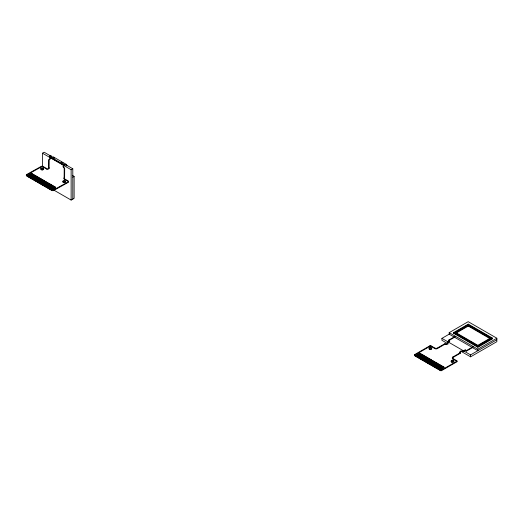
<?xml version="1.0" encoding="UTF-8"?>
<svg xmlns="http://www.w3.org/2000/svg" width="523" height="523" viewBox="0 0 523 523"><rect width="100%" height="100%" fill="white"/><g stroke="black" fill="none" stroke-linecap="round" stroke-linejoin="round"><path stroke-width="0.78" d="M48.619 168.158L48.691 159.835L49.169 159.567L49.097 167.883M64.146 176.866L64.211 168.798L64.689 168.53L64.617 176.846M31.55 173.342L27.255 175.735L27.242 176.29L31.543 173.898L31.55 173.342L32.387 173.819L32.374 174.381L28.079 176.774L28.085 176.212L32.387 173.819M33.099 174.237L28.804 176.63L28.798 177.186L33.093 174.793L33.099 174.237L33.936 174.715L33.93 175.277L29.628 177.67L29.641 177.114L33.936 174.715M34.655 175.133L30.354 177.526L30.347 178.082L34.642 175.689L34.655 175.133L35.492 175.617L35.479 176.173L31.184 178.565L31.19 178.01L35.492 175.617M36.205 176.029L31.91 178.421L31.896 178.977L36.198 176.584L36.205 176.029L37.041 176.513L37.035 177.068L32.733 179.461L32.746 178.905L37.041 176.513M37.761 176.924L33.459 179.317L33.452 179.873L37.748 177.48L37.761 176.924L38.591 177.408L38.584 177.964L34.289 180.357L34.296 179.801L38.591 177.408M39.31 177.82L35.015 180.213L35.002 180.768L39.303 178.376L39.31 177.82L40.147 178.304L40.134 178.859L35.839 181.252L35.845 180.696L40.147 178.304M40.859 178.716L36.564 181.108L36.558 181.664L40.853 179.271L40.859 178.716L41.696 179.199L41.69 179.755L37.395 182.148L37.401 181.592L41.696 179.199M42.415 179.611L38.114 182.004L38.107 182.56L42.402 180.167L42.415 179.611L43.252 180.095L43.239 180.651L38.944 183.043L38.95 182.488L43.252 180.095M43.965 180.507L39.67 182.9L39.663 183.455L43.958 181.063L43.965 180.507L44.801 180.991L44.795 181.546L40.493 183.939L40.506 183.383L44.801 180.991M45.521 181.403L41.219 183.795L41.212 184.351L45.508 181.958L45.521 181.403L46.351 181.886L46.344 182.442L42.049 184.835L42.056 184.279L46.351 181.886M46.58 169.04L46.593 168.484L42.592 166.177L42.585 166.732L46.58 169.04A1.687 0.961 0.9 0 0 47.776 169.341M47.07 182.298L42.775 184.691L42.762 185.247L47.063 182.854L47.07 182.298L47.907 182.782L47.9 183.338L43.599 185.73L43.612 185.175L47.907 182.782M48.619 183.194L44.324 185.587L44.318 186.149L48.613 183.75L48.619 183.194L49.456 183.678L49.45 184.233L45.155 186.626L45.161 186.07L49.456 183.678M50.175 184.089L45.874 186.482L45.867 187.044L50.169 184.652L50.175 184.089L51.012 184.573L50.999 185.129L46.704 187.522L46.71 186.966L51.012 184.573M51.725 184.992L47.43 187.384L47.423 187.94L51.718 185.547L51.725 184.992L52.562 185.469L52.555 186.025L48.253 188.417L48.266 187.862L52.562 185.469M53.281 185.887L48.979 188.28L48.972 188.836L53.268 186.443L53.281 185.887L54.117 186.365L54.104 186.92L49.809 189.319L49.816 188.757L54.117 186.365M54.83 186.783L50.535 189.176L50.522 189.731L54.823 187.339L54.83 186.783L55.667 187.26L55.66 187.822L51.359 190.215L51.372 189.659L55.667 187.26M64.499 178.827L68.5 181.135L68.493 182.233L53.209 190.738L53.222 190.182L68.5 181.677L64.492 179.382L64.499 178.827A1.687 0.968 0.4 0 1 64.002 178.14M66.715 165.614L66.715 166.013M49.744 157.789L49.947 156.037M64.767 165.163L64.787 164.608M50.045 156.161L50.071 155.606M65.565 165.124L65.591 164.568M66.238 165.242L66.244 165.196A2.373 1.366 -60 0 0 66.231 165.458L66.238 165.621M64.133 177.343L64.081 177.702M64.041 164.791L49.973 156.567M64.388 177.912L64.061 178.474M42.474 166.765L42.474 153.2L44.148 152.232L51.136 156.266M42.474 153.2L71.128 169.74L72.802 168.779L72.802 199.106M72.802 177.16L74.116 176.401L74.116 198.348L71.128 200.074L53.66 189.986M449.192 332.648L477.845 349.194L477.845 350.711L449.192 334.164L449.192 332.648L468.196 321.678L496.85 338.218L496.85 341.669L470.582 356.83L460.802 351.181M448.218 343.918L441.928 340.29L441.928 338.355L449.532 333.968M414.647 355.692L414.647 354.594L429.932 345.768A0.673 0.392 0 0 1 430.887 345.768L434.888 348.076A1.687 0.974 0 0 0 437.274 348.076L444.504 343.899A0.673 0.392 0 0 1 445.308 343.833A1.687 0.974 0 0 0 447.302 343.663A1.687 0.974 0 0 0 447.596 342.513A0.673 0.392 0 0 1 447.708 342.049L449.688 340.911L449.688 341.46L447.708 342.604A0.673 0.392 0 0 0 447.596 343.062A1.687 0.974 0 0 1 447.302 344.219A1.687 0.974 0 0 1 445.308 344.382A0.673 0.392 0 0 0 444.504 344.454L437.274 348.632A1.687 0.974 0 0 1 434.888 348.632L430.887 346.318A0.673 0.392 0 0 0 429.932 346.318L414.647 355.143A0.673 0.392 0 0 0 414.647 355.692L440.556 370.65A0.673 0.392 0 0 0 441.51 370.65L456.795 361.831L456.795 360.726L452.794 358.418A1.687 0.974 0 0 1 452.794 357.039L460.031 352.862A0.673 0.392 0 0 0 460.142 352.404A1.687 0.974 0 0 1 460.436 351.247A1.687 0.974 0 0 1 462.43 351.077A0.673 0.392 0 0 0 463.234 351.011L465.209 349.867L466.405 350.56L473.119 346.684M453.506 332.648L468.262 324.129L492.607 338.185L492.607 338.734L477.852 347.252L453.506 333.197L453.506 332.648L477.852 346.703L492.607 338.185M453.506 333.197L468.262 324.678L492.607 338.734M419.845 353.175L415.543 355.66L415.543 356.209L419.845 353.731L420.675 354.215L420.675 353.659L419.845 353.175L419.845 353.731M455.893 332.648L468.262 325.502L490.221 338.185L490.221 338.734L477.852 345.873L455.893 333.197L455.893 332.648L477.852 345.324L490.221 338.185M455.893 333.197L468.262 326.058L490.221 338.734M420.675 353.659L416.38 356.143L416.38 356.693L420.675 354.215M421.394 354.071L417.099 356.555L417.099 357.104L421.394 354.627L422.231 355.11L422.231 354.555L421.394 354.071L421.394 354.627M422.231 354.555L417.929 357.039L417.929 357.588L422.231 355.11M422.944 354.973L418.648 357.451L418.648 358L422.944 355.522L423.78 356.006L423.78 355.45L422.944 354.973L422.944 355.522M449.688 341.46L448.499 340.774L448.499 340.218L455.213 336.341M448.499 340.774L455.213 336.89M423.78 355.45L419.485 357.935L419.485 358.484L423.78 356.006M424.499 355.869L420.198 358.347L420.198 358.902L424.499 356.418L425.336 356.902L425.336 356.346L424.499 355.869L424.499 356.418M425.336 356.346L421.035 358.83L421.035 359.379L425.336 356.902M426.049 356.764L421.754 359.242L421.754 359.798L426.049 357.314L426.886 357.797L426.886 357.242L426.049 356.764L426.049 357.314M426.886 357.242L422.591 359.726L422.591 360.275L426.886 357.797M427.605 357.66L423.303 360.138L423.303 360.693L427.605 358.209L428.442 358.693L428.442 358.144L427.605 357.66L427.605 358.209M428.442 358.144L424.14 360.622L424.14 361.171L428.442 358.693M429.154 358.556L424.859 361.033L424.859 361.589L429.154 359.105L429.991 359.589L429.991 359.04L429.154 358.556L429.154 359.105M429.991 359.04L425.689 361.517L425.689 362.073L429.991 359.589M430.71 359.451L426.408 361.929L426.408 362.485L430.71 360.001L431.54 360.484L431.54 359.935L430.71 359.451L430.71 360.001M431.54 359.935L427.245 362.413L427.245 362.969L431.54 360.484M432.26 360.347L427.958 362.831L427.958 363.38L432.26 360.896L433.096 361.38L433.096 360.831L432.26 360.347L432.26 360.896M433.096 360.831L428.795 363.308L428.795 363.864L433.096 361.38M433.809 361.243L429.514 363.727L429.514 364.276L433.809 361.792L434.646 362.276L434.646 361.726L433.809 361.243L433.809 361.792M434.646 361.726L430.351 364.204L430.351 364.76L434.646 362.276M435.365 362.138L431.063 364.623L431.063 365.172L435.365 362.687L436.202 363.171L436.202 362.622L435.365 362.138L435.365 362.687M436.202 362.622L431.9 365.1L431.9 365.655L436.202 363.171M436.914 363.034L432.619 365.518L432.619 366.067L436.914 363.59L437.751 364.067L437.751 363.518L436.914 363.034L436.914 363.59M437.751 363.518L433.456 366.002L433.456 366.551L437.751 364.067M438.47 363.93L434.168 366.414L434.168 366.963L438.47 364.485L439.3 364.962L439.3 364.413L438.47 363.93L438.47 364.485M439.3 364.413L435.005 366.898L435.005 367.447L439.3 364.962M440.02 364.825L435.724 367.309L435.724 367.859L440.02 365.381L440.856 365.858L440.856 365.309L440.02 364.825L440.02 365.381M456.795 361.831A0.673 0.392 0 0 0 456.795 361.275L452.794 358.968A1.687 0.974 0 0 1 452.794 357.588L460.031 353.411A0.673 0.392 0 0 0 460.142 352.953A1.687 0.974 0 0 1 460.436 351.802A1.687 0.974 0 0 1 462.43 351.633A0.673 0.392 0 0 0 463.234 351.567L465.209 350.423L466.405 351.11L473.119 347.233M440.856 365.309L436.555 367.793L436.555 368.342L440.856 365.858M441.569 365.721L437.274 368.205L437.274 368.754L441.569 366.277L442.406 366.76L442.406 366.205L441.569 365.721L441.569 366.277M442.406 366.205L438.111 368.689L438.111 369.238L442.406 366.76M443.125 366.616L438.823 369.101L438.823 369.65L443.125 367.172L443.962 367.656L443.962 367.1L443.125 366.616L443.125 367.172M443.962 367.1L439.66 369.584L439.66 370.134L443.962 367.656M414.647 354.594A0.673 0.392 0 0 0 414.647 355.143L440.556 370.101A0.673 0.392 0 0 0 441.51 370.101L456.795 361.275A0.673 0.392 0 0 0 456.795 360.726M477.845 349.194L496.85 338.218M441.928 338.355L470.582 354.901L496.85 339.734M48.619 168.229L49.097 167.961M64.139 177.192L64.617 176.918M26.346 175.231L41.624 166.719L41.637 166.164L26.359 174.675L26.346 175.774L52.254 190.732L52.267 190.176L26.359 175.218M64.211 165.098L64.231 165.098A1.229 1.17 62.5 0 1 64.473 165.118M448.499 340.218L449.688 340.911M53.13 156.776L66.401 164.444M51.417 156.429L54.634 158.286M61.296 162.137L63.414 163.359M64.826 164.17L72.802 168.779M63.871 165.209L50.201 157.508M72.717 175.597L74.116 176.401M31.543 173.898L32.374 174.381M33.093 174.793L33.93 175.277M34.642 175.689L35.479 176.173M36.198 176.584L37.035 177.068M37.748 177.48L38.584 177.964M39.303 178.376L40.134 178.859M40.853 179.271L41.69 179.755M42.402 180.167L43.239 180.651M43.958 181.063L44.795 181.546M45.508 181.958L46.344 182.442M47.063 182.854L47.9 183.338M48.613 183.75L49.45 184.233M50.169 184.652L50.999 185.129M51.718 185.547L52.555 186.025M53.268 186.443L54.104 186.92M54.823 187.339L55.66 187.822M66.702 165.261L66.709 165.281A0.981 0.569 -60 0 1 66.709 164.941M49.986 156.521L50.012 156.75A1.491 0.863 60 0 0 50.084 157.083M477.852 345.324L477.852 345.873M477.852 346.703L477.852 347.252M470.582 354.901L470.582 356.83M468.262 324.129L468.262 324.678M468.262 325.502L468.262 326.058M466.405 350.56L466.405 351.11M465.209 349.867L465.209 350.423M463.234 351.011L463.234 351.567M462.43 351.077L462.43 351.633M460.142 352.404L460.142 352.953M460.031 352.862L460.031 353.411M452.794 357.039L452.794 357.588M452.794 358.418L452.794 358.968M447.708 342.049L447.708 342.604M447.596 342.513L447.596 343.062M445.308 343.833L445.308 344.382M444.504 343.899L444.504 344.454M441.51 370.101L441.51 370.65M440.556 370.101L440.556 370.65M437.274 348.076L437.274 348.632M434.888 348.076L434.888 348.632M430.887 345.768L430.887 346.318M429.932 345.768L429.932 346.318M71.128 169.74L71.128 200.074M42.474 168.367L42.474 169.962M50.162 156.665A0.909 0.373 -82.1 0 1 50.267 156.723M66.068 164.765A0.771 0.445 -60 0 1 66.375 165.111M65.963 164.294A2.36 1.36 -60 0 1 66.774 165.53M50.548 155.802A0.771 0.445 -60 0 1 50.836 156.031M50.443 155.331A2.38 1.373 -60 0 1 51.097 155.802M64.028 164.856A1.491 0.863 60 0 1 63.956 165.091M50.352 158.096A1.687 0.987 60.4 0 1 49.508 159.234L49.031 159.502A1.687 0.961 61.1 0 0 49.822 158.221M49.175 168.073A1.216 0.869 -40.9 0 1 48.927 168.733M48.665 168.792A1.203 0.804 -49.1 0 1 48.332 169.112M47.783 168.798A1.687 0.981 0.9 0 1 46.58 168.491M64.492 179.382A1.687 0.954 0.9 0 1 63.996 178.696M64.617 177.049A1.216 0.575 -69.2 0 1 64.466 177.715M63.538 165.706A1.687 0.987 60.5 0 0 64.349 167.798L63.871 168.073A1.687 0.981 60.5 0 1 63.067 165.954M63.832 165.418A1.327 0.346 -54.6 0 1 64.094 165.039M451.82 362.23A1.353 0.778 0 0 0 453.846 361.55A1.353 0.778 0 0 0 451.82 360.877A1.353 0.778 0 0 0 451.82 362.23M451.82 361.674A1.353 0.778 0 0 0 453.846 361.001A1.353 0.778 0 0 0 451.82 360.327A1.353 0.778 0 0 0 451.82 361.674M429.736 349.475A1.353 0.778 0 0 0 431.756 348.802A1.353 0.778 0 0 0 429.736 348.128A1.353 0.778 0 0 0 429.736 349.475M429.736 348.926A1.353 0.778 0 0 0 431.756 348.253A1.353 0.778 0 0 0 429.736 347.573A1.353 0.778 0 0 0 429.736 348.926M63.46 182.553A1.353 0.765 0.9 0 0 65.545 181.971A1.353 0.765 0.9 0 0 63.577 181.226A1.353 0.765 0.9 0 0 63.46 182.553M63.466 181.997A1.353 0.765 0.9 0 0 65.552 181.416A1.353 0.765 0.9 0 0 63.584 180.67A1.353 0.765 0.9 0 0 63.466 181.997M41.369 169.798A1.353 0.765 0.9 0 0 43.455 169.217A1.353 0.765 0.9 0 0 41.494 168.478A1.353 0.765 0.9 0 0 41.369 169.798M41.382 169.243A1.353 0.765 0.9 0 0 43.461 168.661A1.353 0.765 0.9 0 0 41.5 167.922A1.353 0.765 0.9 0 0 41.382 169.243"/></g></svg>
